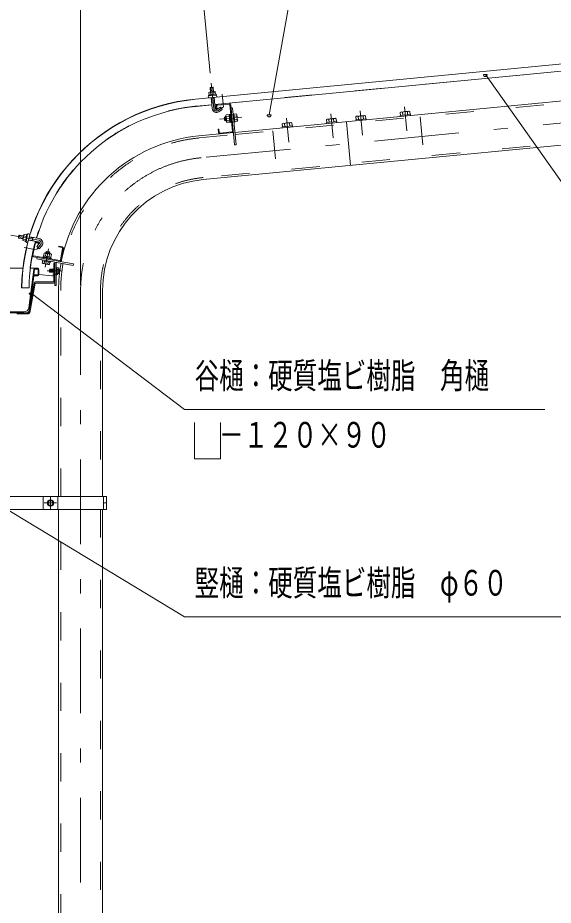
# Model space of a CAD drawing. Units: millimetres, scale not verified. Extents: x -31992 to 32005, y -14700 to 14700.
# Drawn here: x 21962 to 25759, y 4979 to 11276 of the extents above; entities that cross this region are included whole.
import ezdxf
from ezdxf.enums import TextEntityAlignment as Align

# ---------------------------------------------------------------- set-up
doc = ezdxf.new("R2010")
doc.units = ezdxf.units.MM
doc.header["$LTSCALE"] = 50
doc.linetypes.add('USER2', pattern=[10, 4, -6])
doc.linetypes.add('USER3', pattern=[24, 12, -5, 2, -5])
for name, color, linetype, lineweight in [('0-6_2-02BOLD', 7, 'Continuous', 18), ('0-7_2-12HIDDEN', 3, 'USER2', 18), ('0-8_2-22CENTER', 3, 'USER3', 18), ('0-9_2-42THIN', 4, 'Continuous', 18), ('0-A_2-52DIM', 3, 'Continuous', 18)]:
    doc.layers.add(name, color=color, linetype=linetype, lineweight=lineweight)
doc.styles.add('ＭＳ ゴシック', font='')
doc.styles.get('ＭＳ ゴシック').set_extended_font_data('MS Gothic')

msp = doc.modelspace()

# ---------------------------------------------------------------- linework, layer by layer
at = {"layer": '0-6_2-02BOLD'}
for p, q in [((23222.18, 10698.56), (28715.24, 11227.48)), ((28657.23, 11220.14), (23222.35, 10696.82)), ((23359.6, 10659.04), (25864.51, 10900.24)), ((23330.93, 10728.71), (23329.21, 10746.56)), ((23341.24, 10630.68), (23333.83, 10707.55)), ((23351.83, 10748.73), (23353.55, 10730.89)), ((23354.74, 10709.56), (23362.14, 10632.69)), ((23227.21, 10646.3), (23338.7, 10657.03)), ((23337.46, 10669.97), (23358.36, 10671.99)), ((23460.47, 10663.13), (23378.26, 10655.21)), ((23484.57, 10471.35), (23466.59, 10658.09)), ((26017.03, 10703.95), (23502.36, 10461.82)), ((23440.44, 10586.15), (23460.67, 10588.1)), ((23467.53, 10589.79), (23460.57, 10589.12)), ((23485.58, 10636.01), (23474.44, 10634.94)), ((23513.49, 10579.98), (23496.76, 10578.37)), ((24692.84, 10583.48), (24690.79, 10604.72)), ((24724.99, 10608.01), (24727.04, 10586.77)), ((23432.23, 10573.03), (23434.91, 10545.16)), ((23461.92, 10575.02), (23441.71, 10573.07)), ((23444.22, 10546.92), (23464.44, 10548.87)), ((23470.15, 10562.62), (23462.51, 10568.91)), ((23470.82, 10555.64), (23463.18, 10561.94)), ((23473, 10533), (23478.58, 10533.53)), ((23499.28, 10552.22), (23516.01, 10553.84)), ((23837.53, 10522.56), (23839.58, 10501.32)), ((23854.63, 10524.21), (23856.68, 10502.97)), ((23890.87, 10506.26), (23888.83, 10527.5)), ((24150.74, 10531.28), (24151.41, 10524.32)), ((24170.22, 10533.17), (24168.18, 10554.4)), ((24202.37, 10557.69), (24204.42, 10536.45)), ((24292.51, 10537.9), (24322.4, 10227.49)), ((24379.26, 10553.29), (24377.21, 10574.53)), ((24411.41, 10577.82), (24413.45, 10556.58)), ((23491.22, 10460.74), (23247.34, 10437.26)), ((23397.31, 10457.33), (23479.53, 10465.25)), ((23837.19, 10501.09), (23837.86, 10494.12)), ((22018.93, 9702.21), (22001.27, 9705.32)), ((22005.23, 9727.7), (22022.88, 9724.59)), ((22109.42, 9685.8), (22038.78, 9698.25)), ((22045.2, 9721.11), (22113.52, 9709.06)), ((22065.35, 9693.57), (22069.45, 9716.84)), ((22084.44, 9672.5), (22070.18, 9591.69)), ((22091.02, 9677.58), (22114.45, 9673.45)), ((22252.33, 9649.14), (22275.77, 9645.01)), ((22265.96, 9557.17), (22280.3, 9638.52)), ((22285.83, 9637.54), (22271.48, 9556.2)), ((22074.72, 9585.21), (22259.48, 9552.63)), ((22157.91, 9583.34), (22161.44, 9603.34)), ((22163.96, 9582.28), (22169.62, 9574.16)), ((22176.52, 9572.95), (22170.85, 9581.06)), ((22187.31, 9598.78), (22183.78, 9578.78)), ((22151.83, 9548.87), (22148.91, 9532.31)), ((22177.7, 9544.31), (22174.78, 9527.75)), ((22194.07, 9541.42), (22195.04, 9546.94)), ((22233.92, 9375.32), (22233.92, 9540.08)), ((21998.44, 9497.82), (21662.3, 9497.82)), ((22039.83, 9218.44), (22076.11, 9490.23)), ((22103.37, 9497.82), (22051.31, 9497.82)), ((22081.31, 9489.53), (22076.64, 9454.53)), ((22078.48, 9445.32), (22103.37, 9445.32)), ((22103.37, 9450.57), (22080.11, 9450.57)), ((22084.78, 9492.57), (22103.37, 9492.57)), ((22106.87, 9489.07), (22106.87, 9454.07)), ((22204.07, 9444.7), (22112.05, 9452.98)), ((22112.12, 9454.07), (22112.12, 9489.07)), ((22190.52, 9490.82), (22217.82, 9490.82)), ((22239.52, 9490.42), (22251.75, 9490.42)), ((22251.75, 9470.21), (22239.52, 9470.21)), ((22040.63, 9184.26), (22077.39, 9392.77)), ((22075, 9442.28), (22042.4, 9198)), ((22085.32, 9391.37), (22048.55, 9182.87)), ((22216.07, 9400.87), (22087.04, 9400.87)), ((22087.04, 9392.82), (22216.07, 9392.82)), ((21989.55, 9358.78), (22042.05, 9358.78)), ((22251.96, 7878.4), (22251.96, 9341.41)), ((22563.81, 9341.41), (22563.81, 7878.4)), ((22038.9, 9182.82), (21621.84, 9182.82)), ((21655.61, 9188.07), (22005.14, 9188.07)), ((21956.37, 9174.77), (22038.9, 9174.77)), ((22590.73, 7878.4), (21349.14, 7878.4)), ((22141.34, 7878.4), (22141.34, 7787.41)), ((22246.34, 7787.41), (22246.34, 7878.4)), ((22569.39, 7878.4), (22569.39, 7787.41)), ((22590.73, 7832.91), (22569.39, 7832.91)), ((22251.95, 1357.9), (22251.95, 7787.41)), ((22563.8, 7787.41), (22563.8, 1357.9))]:
    msp.add_line(p, q, dxfattribs=at)
for points in [[(28571.42, 10949.91), (28582.88, 10940.47), (28610.76, 10650.95), (28601.31, 10639.49), (23277.24, 10126.85)], [(23326.95, 10779.1), (23328.52, 10781.01), (23345.94, 10782.69), (23347.85, 10781.11)], [(23329.9, 10748.4), (23326.95, 10779.1), (23347.85, 10781.11), (23350.8, 10750.41)], [(23364.87, 10731.98), (23363.15, 10749.83), (23359.95, 10751.29), (23320.76, 10747.51), (23317.9, 10745.47), (23319.61, 10727.63)], [(23373.22, 10649.1), (23375.5, 10625.41), (23369.93, 10624.87), (23367.64, 10648.56)], [(23376.62, 10626.11), (23398.84, 10641.94), (23411.03, 10624.85), (23388.81, 10609.01)], [(23472.16, 10658.63), (23499.61, 10373.65), (23510.75, 10374.72), (23485.59, 10636.01)], [(23442.65, 10537.81), (23438.42, 10581.71), (23440.44, 10586.15)], [(23460.57, 10589.12), (23465.8, 10534.77), (23472.77, 10535.44)], [(23473, 10533), (23467.3, 10592.23), (23472.87, 10592.76)], [(23495.3, 10535.15), (23500.87, 10535.68), (23495.17, 10594.91), (23489.6, 10594.38)], [(23495.5, 10591.45), (23512.25, 10593.06), (23515.07, 10589.09), (23519.3, 10545.19), (23517.28, 10540.76), (23500.54, 10539.15)], [(24430.55, 10558.23), (24428.5, 10579.46), (24422.75, 10582.09), (24365.27, 10576.55), (24360.12, 10572.88), (24362.16, 10551.64)], [(24674.03, 10574.63), (24673.36, 10581.6), (24746.52, 10588.65), (24747.19, 10581.68)], [(24744.14, 10588.42), (24742.09, 10609.66), (24736.34, 10612.28), (24678.85, 10606.74), (24673.7, 10603.07), (24675.74, 10581.84)], [(23439.2, 10573.7), (23432.23, 10573.03), (23427.5, 10567.3), (23429.18, 10549.88), (23434.91, 10545.16), (23441.88, 10545.83)], [(23442.65, 10537.81), (23445.48, 10533.85), (23465.7, 10535.79)], [(23907.97, 10507.91), (23905.92, 10529.15), (23900.17, 10531.77), (23842.68, 10526.23), (23837.53, 10522.56)], [(24150.74, 10531.28), (24223.9, 10538.33), (24224.58, 10531.36)], [(24221.52, 10538.1), (24219.47, 10559.34), (24213.72, 10561.96), (24156.23, 10556.43), (24151.08, 10552.76), (24153.12, 10531.51)], [(24360.44, 10544.44), (24359.78, 10551.41), (24432.94, 10558.46), (24433.61, 10551.49)], [(23385.62, 10461.83), (23383.34, 10485.51), (23388.92, 10486.05), (23391.2, 10462.37)], [(23837.19, 10501.09), (23910.35, 10508.14), (23911.02, 10501.17)], [(21969.32, 9711.84), (21967.9, 9713.87), (21970.94, 9731.1), (21972.97, 9732.52)], [(21999.69, 9706.48), (21969.32, 9711.84), (21972.97, 9732.52), (22003.34, 9727.16)], [(22024.85, 9735.79), (22007.2, 9738.9), (22004.93, 9736.21), (21998.09, 9697.43), (21999.3, 9694.13), (22016.96, 9691.01)], [(22114.44, 9673.45), (22115.42, 9678.97), (22091.99, 9683.1)], [(22132.18, 9657.79), (22114.64, 9636.89), (22096.53, 9652.08), (22114.08, 9672.98)], [(22276.74, 9650.52), (22253.3, 9654.65), (22252.33, 9649.14)], [(22073.75, 9579.69), (22357.02, 9529.75), (22355.08, 9518.71), (22096.81, 9564.25), (22098.75, 9575.28)], [(22197.96, 9563.48), (22198.93, 9568.99), (22140.33, 9579.33), (22139.35, 9573.81)], [(22142.74, 9578.9), (22143.96, 9585.8), (22197.72, 9576.32), (22196.51, 9569.42)], [(22196.71, 9576.5), (22200.25, 9596.5), (22196.51, 9599.63), (22153.08, 9607.29), (22148.5, 9605.63), (22144.98, 9585.62)], [(22161.02, 9605.89), (22162.22, 9612.78), (22189.8, 9607.92), (22188.57, 9601.04)], [(22162.22, 9612.78), (22168.31, 9617.05), (22185.54, 9614), (22189.8, 9607.92)], [(22194.07, 9541.42), (22135.46, 9551.75), (22136.44, 9557.27)], [(22138.9, 9551.15), (22135.97, 9534.59), (22139.71, 9531.46), (22183.13, 9523.8)], [(22183.13, 9523.8), (22187.72, 9525.47), (22190.64, 9542.02)], [(22225.87, 9532.82), (22217.82, 9532.82), (22217.82, 9402.62)], [(22233.92, 9375.32), (22225.87, 9375.32), (22225.87, 9541.49)], [(22217.82, 9469.82), (22190.52, 9469.82), (22190.52, 9490.82), (22187.02, 9487.32), (22187.02, 9473.32), (22190.52, 9469.82)], [(22233.92, 9502.19), (22239.52, 9502.19), (22239.52, 9458.44), (22233.92, 9458.44)], [(22239.52, 9460.11), (22251.75, 9460.11), (22253.52, 9463.17), (22253.52, 9497.47), (22251.75, 9500.53), (22239.52, 9500.53)], [(21349.14, 7787.41), (22590.73, 7787.41), (22590.73, 7878.4)]]:
    msp.add_lwpolyline(points, dxfattribs=at)
for points in [[(23314.37, 10727.12), (23370.12, 10732.49), (23370.65, 10726.92), (23314.91, 10721.54)], [(22016.05, 9685.82), (22025.77, 9740.97), (22031.28, 9739.99), (22021.56, 9684.85)], [(22211.79, 7843.01), (22194.27, 7853.12), (22176.78, 7843.01), (22176.78, 7822.81), (22194.27, 7812.69), (22211.79, 7822.81)]]:
    msp.add_lwpolyline(points, close=True, dxfattribs=at)
for radius in [21.88, 17.15]:
    msp.add_circle((22194.27, 7832.91), radius, dxfattribs=at)
for centre, radius, start, end in [((23319.06, 10714.91), 7, 95.49939, 275.49939), ((23324.35, 10737.75), 10.06, 61.11575, 121.11575), ((23343.96, 10711.96), 37.62, 77.91205, 113.08797), ((23358.29, 10741.02), 10.06, 69.88426, 129.88426), ((23367.83, 10719.61), 7, 275.5002, 95.5002), ((23352.86, 9341.41), 1363.42, 95.5, 179.26999), ((23352.86, 9341.41), 1361.67, 95.49997, 179.26906), ((23352.86, 9341.41), 1310.92, 95.5, 163.56755), ((23378.79, 10649.63), 11.2, 95.49878, 185.49857), ((23378.79, 10649.63), 5.6, 95.49878, 185.4908), ((23461.01, 10657.56), 11.2, 5.5027, 95.5027), ((23461.01, 10657.56), 5.6, 5.5027, 95.5027), ((23371.29, 10633.58), 30.18, 185.5, 305.5), ((23371.29, 10633.58), 9.19, 185.5, 305.5), ((23448.67, 10580.34), 10.07, 185.50095, 226.22777), ((23505.27, 10585.79), 10.07, 324.77412, 5.50095), ((23480.74, 10563.63), 36.61, 344.47554, 26.52635), ((24398.63, 10531.31), 48.23, 74.6357, 116.3643), ((24420.92, 10568.61), 13.24, 95.5, 135.93115), ((24683.21, 10593.86), 13.24, 55.07169, 95.5), ((24712.21, 10561.5), 48.23, 74.6357, 116.3643), ((24734.51, 10598.8), 13.24, 95.5, 135.93115), ((23476.98, 10563.27), 36.61, 164.47554, 206.52635), ((23452.44, 10541.12), 10.07, 144.77412, 185.50095), ((23509.06, 10546.56), 10.07, 5.50095, 46.22777), ((23847.04, 10513.35), 13.24, 55.07169, 95.5), ((23876.05, 10481), 48.23, 74.6357, 116.3643), ((23898.34, 10518.29), 13.24, 95.5, 135.93115), ((24160.6, 10543.54), 13.24, 55.07169, 95.5), ((24189.59, 10511.19), 48.23, 74.6357, 116.3643), ((24211.89, 10548.48), 13.24, 95.5, 135.93115), ((24369.63, 10563.66), 13.24, 55.07169, 95.5), ((23396.77, 10462.9), 11.2, 185.49792, 275.50047), ((23396.77, 10462.9), 5.6, 185.4908, 275.50047), ((23479, 10470.82), 5.6, 275.51155, 5.5027), ((23479, 10470.82), 11.2, 275.51155, 5.5027), ((23352.86, 9341.41), 1100.92, 95.49995, 169.34674), ((23352.86, 9341.41), 789.08, 95.49997, 180), ((22008.46, 9698.28), 10.06, 135.60825, 195.60825), ((22038.56, 9710.28), 37.62, 152.40454, 187.58046), ((22014.39, 9731.86), 10.06, 144.37675, 204.37675), ((22038.88, 9735.1), 8.33, 349.98529, 169.98529), ((22108.05, 9678.04), 31.5, 319.99908, 80.00153), ((22027.97, 9687.27), 5.89, 169.99226, 349.99226), ((23352.87, 9341.41), 1310.92, 164.60568, 179.24075), ((22090.04, 9672.07), 5.6, 79.99323, 165.32008), ((22090.04, 9672.07), 11.2, 79.99802, 104.65372), ((22108.05, 9678.04), 7.88, 319.99751, 79.99751), ((22274.8, 9639.49), 5.6, 349.99348, 79.99348), ((22274.8, 9639.49), 11.2, 349.99789, 79.99687), ((22075.69, 9590.72), 11.2, 199.62607, 259.99783), ((22075.69, 9590.72), 5.6, 169.99348, 259.99348), ((22153.65, 9596.97), 10.07, 39.27045, 79.99727), ((22168.43, 9567.41), 36.61, 58.97464, 101.02545), ((22192.45, 9590.13), 10.07, 79.99727, 120.72409), ((22143.77, 9540.96), 10.07, 259.99727, 300.72409), ((22167.78, 9563.68), 36.61, 238.97464, 281.02545), ((22182.57, 9534.12), 10.07, 219.27045, 259.99727), ((23352.87, 9341.41), 1100.92, 169.9299, 180), ((22260.45, 9558.15), 11.2, 259.99789, 349.98904), ((22260.45, 9558.15), 5.6, 259.99348, 349.98463), ((23352.84, 9341.27), 1100.93, 169.92992, 172.2469), ((22078.48, 9441.82), 3.5, 90, 172.39581), ((22084.78, 9489.07), 8.75, 90, 172.39801), ((22080.11, 9454.07), 3.5, 172.39842, 270), ((22084.78, 9489.07), 3.5, 90, 172.39581), ((22103.37, 9489.07), 8.75, 0, 90), ((22103.37, 9489.07), 3.5, 0, 90), ((22103.37, 9454.07), 3.5, 270, 0), ((22103.37, 9454.07), 8.75, 270, 0), ((22209.97, 9496.88), 52.5, 263.55162, 278.60611), ((22209.97, 9496.88), 52.5, 297.14731, 315.54256), ((22245.41, 9495.47), 8.11, 321.46858, 0), ((22223.73, 9480.32), 29.79, 340.1709, 19.83134), ((22245.42, 9465.16), 8.11, 0, 38.54625), ((22209.97, 9496.88), 52.5, 326.06525, 352.24725), ((22087.04, 9391.07), 9.8, 90, 169.99991), ((22087.04, 9391.07), 1.75, 90, 169.99976), ((22216.07, 9402.62), 1.75, 270, 0), ((22216.07, 9402.62), 9.8, 270, 0), ((22005.14, 9223.07), 35, 270, 352.39714), ((22025.05, 9200.32), 17.5, 270, 352.39687), ((22038.9, 9184.57), 1.75, 270, 349.99976), ((22038.9, 9184.57), 9.8, 270, 350.00003)]:
    msp.add_arc(centre, radius, start, end, dxfattribs=at)
at = {"layer": '0-7_2-12HIDDEN'}
for p, q in [((23359.44, 10660.79), (25864.34, 10901.98)), ((23338.53, 10658.77), (23227.05, 10648.04)), ((28582.48, 10652.44), (23275.82, 10141.48)), ((23503.77, 10447.18), (26018.44, 10689.32)), ((24816.5, 10573.58), (24843.57, 10292.43)), ((23771.33, 10472.95), (23798.4, 10191.8)), ((23248.75, 10422.63), (23492.63, 10446.11)), ((22266.66, 7878.4), (22266.66, 9341.41)), ((22549.11, 9341.41), (22549.11, 7878.4)), ((22266.65, 1357.9), (22266.65, 7787.41)), ((22549.1, 7787.41), (22549.1, 1357.9))]:
    msp.add_line(p, q, dxfattribs=at)
for centre, radius, start, end in [((23352.86, 9341.41), 1312.67, 95.5, 163.57619), ((23352.86, 9341.41), 1086.22, 95.49997, 169.33789), ((23352.86, 9341.41), 803.77, 95.49997, 180), ((23352.87, 9341.41), 1312.67, 164.6129, 179.24178), ((23352.87, 9341.41), 1086.22, 169.92896, 180)]:
    msp.add_arc(centre, radius, start, end, dxfattribs=at)
at = {"layer": '0-8_2-22CENTER'}
for p, q in [((28673.46, 10803.08), (23262.29, 10282.06)), ((23334.33, 10812.01), (23351.69, 10631.69)), ((23421.05, 10641.75), (23412.12, 10734.42)), ((23416.19, 10641.43), (23382.72, 10617.56)), ((24720.67, 10473.64), (24704.24, 10644.36)), ((24198.06, 10423.32), (24181.62, 10594.03)), ((24390.65, 10614.16), (24407.09, 10443.44)), ((23393.51, 10555.23), (23552.03, 10570.5)), ((23868.07, 10563.84), (23884.5, 10393.13)), ((22111.46, 9697.43), (21912.55, 9732.5)), ((22094.43, 9629.36), (22007.2, 9644.74)), ((22123.13, 9665.39), (22096.7, 9633.89)), ((22157.63, 9506.06), (22180.61, 9636.47)), ((22169.52, 9480.32), (22271.02, 9480.32)), ((22247.92, 9455.82), (22211.87, 9455.82)), ((22407.86, 9341.41), (22407.86, -1827.1)), ((22194.27, 7876.65), (22194.27, 7789.16)), ((22238.03, 7832.91), (22150.52, 7832.91))]:
    msp.add_line(p, q, dxfattribs=at)
for centre, radius, start, end in [((23371.29, 10633.58), 19.69, 185.5, 305.5), ((23352.86, 9341.41), 945, 95.49997, 180), ((22108.05, 9678.04), 19.69, 320.00002, 79.99762)]:
    msp.add_arc(centre, radius, start, end, dxfattribs=at)
at = {"layer": '0-9_2-42THIN'}
for p, q in [((23331.64, 10748.56), (23328.52, 10781.01)), ((23345.94, 10782.69), (23349.06, 10750.24)), ((23335.58, 10707.71), (23339.2, 10670.14)), ((23356.61, 10671.82), (23353, 10709.39)), ((23339.2, 10670.14), (23338.08, 10663.47)), ((23358.99, 10665.49), (23356.61, 10671.82)), ((23439.53, 10570.21), (23429.08, 10569.2)), ((23431.09, 10548.3), (23441.54, 10549.31)), ((21967.9, 9713.86), (22000, 9708.2)), ((22003.03, 9725.43), (21970.94, 9731.1)), ((22044.61, 9719.05), (22069.08, 9714.74)), ((22069.08, 9714.73), (22077.28, 9715.45)), ((22166.29, 9615.63), (22164.45, 9605.28)), ((22185.14, 9601.64), (22186.95, 9611.98)), ((22187.72, 9488.02), (22217.82, 9488.02)), ((22217.82, 9472.62), (22187.72, 9472.62))]:
    msp.add_line(p, q, dxfattribs=at)
msp.add_lwpolyline([(22073.18, 9692.19), (22065.72, 9695.67), (22039.35, 9700.32)], dxfattribs=at)
at = {"layer": '0-A_2-52DIM'}
for p, q in [((22407.86, 12365.45), (22407.86, 9377.93)), ((22407.87, 9377.93), (22407.87, 12365.45)), ((23277.65, 11400.62), (23327.62, 10881.69)), ((25291.97, 10872.44), (25263.97, 10872.44)), ((23758.78, 10586.06), (23730.78, 10586.06)), ((22071.18, 9320.38), (22043.18, 9320.38)), ((23400.03, 8146.09), (23400.03, 8403.61))]:
    msp.add_line(p, q, dxfattribs=at)
for points in [[(23744.78, 10586.06), (24280.37, 13565.9), (26870.37, 13565.9)], [(29880.36, 9512.9), (26240.36, 9512.9), (25277.97, 10872.44)], [(25700.74, 8496.09), (23145.73, 8496.09), (22057.18, 9320.38)], [(23215.73, 8403.61), (23215.73, 8146.09), (23400.03, 8146.09)], [(21314.33, 8133), (23145.73, 7026.09), (25945.73, 7026.09)]]:
    msp.add_lwpolyline(points, dxfattribs=at)
for centre in [(25277.97, 10872.44), (23744.78, 10586.06), (22057.18, 9320.38)]:
    msp.add_arc(centre, 14, 180, 0, dxfattribs=at)

# ---------------------------------------------------------------- texts
at = {"layer": '0-A_2-52DIM', "color": 7, "style": 'ＭＳ ゴシック', "width": 0.7}
for s, p in [('谷樋：硬質塩ビ樹脂\u3000角樋', (23215.73, 8590.97)), ('\u3000－１２０×９０', (23215.73, 8170.96)), ('竪樋：硬質塩ビ樹脂\u3000φ６０', (23215.73, 7120.97))]:
    msp.add_text(s, height=182.3, dxfattribs=at).set_placement(p, align=Align.BOTTOM_LEFT)

doc.saveas('drawing.dxf')
